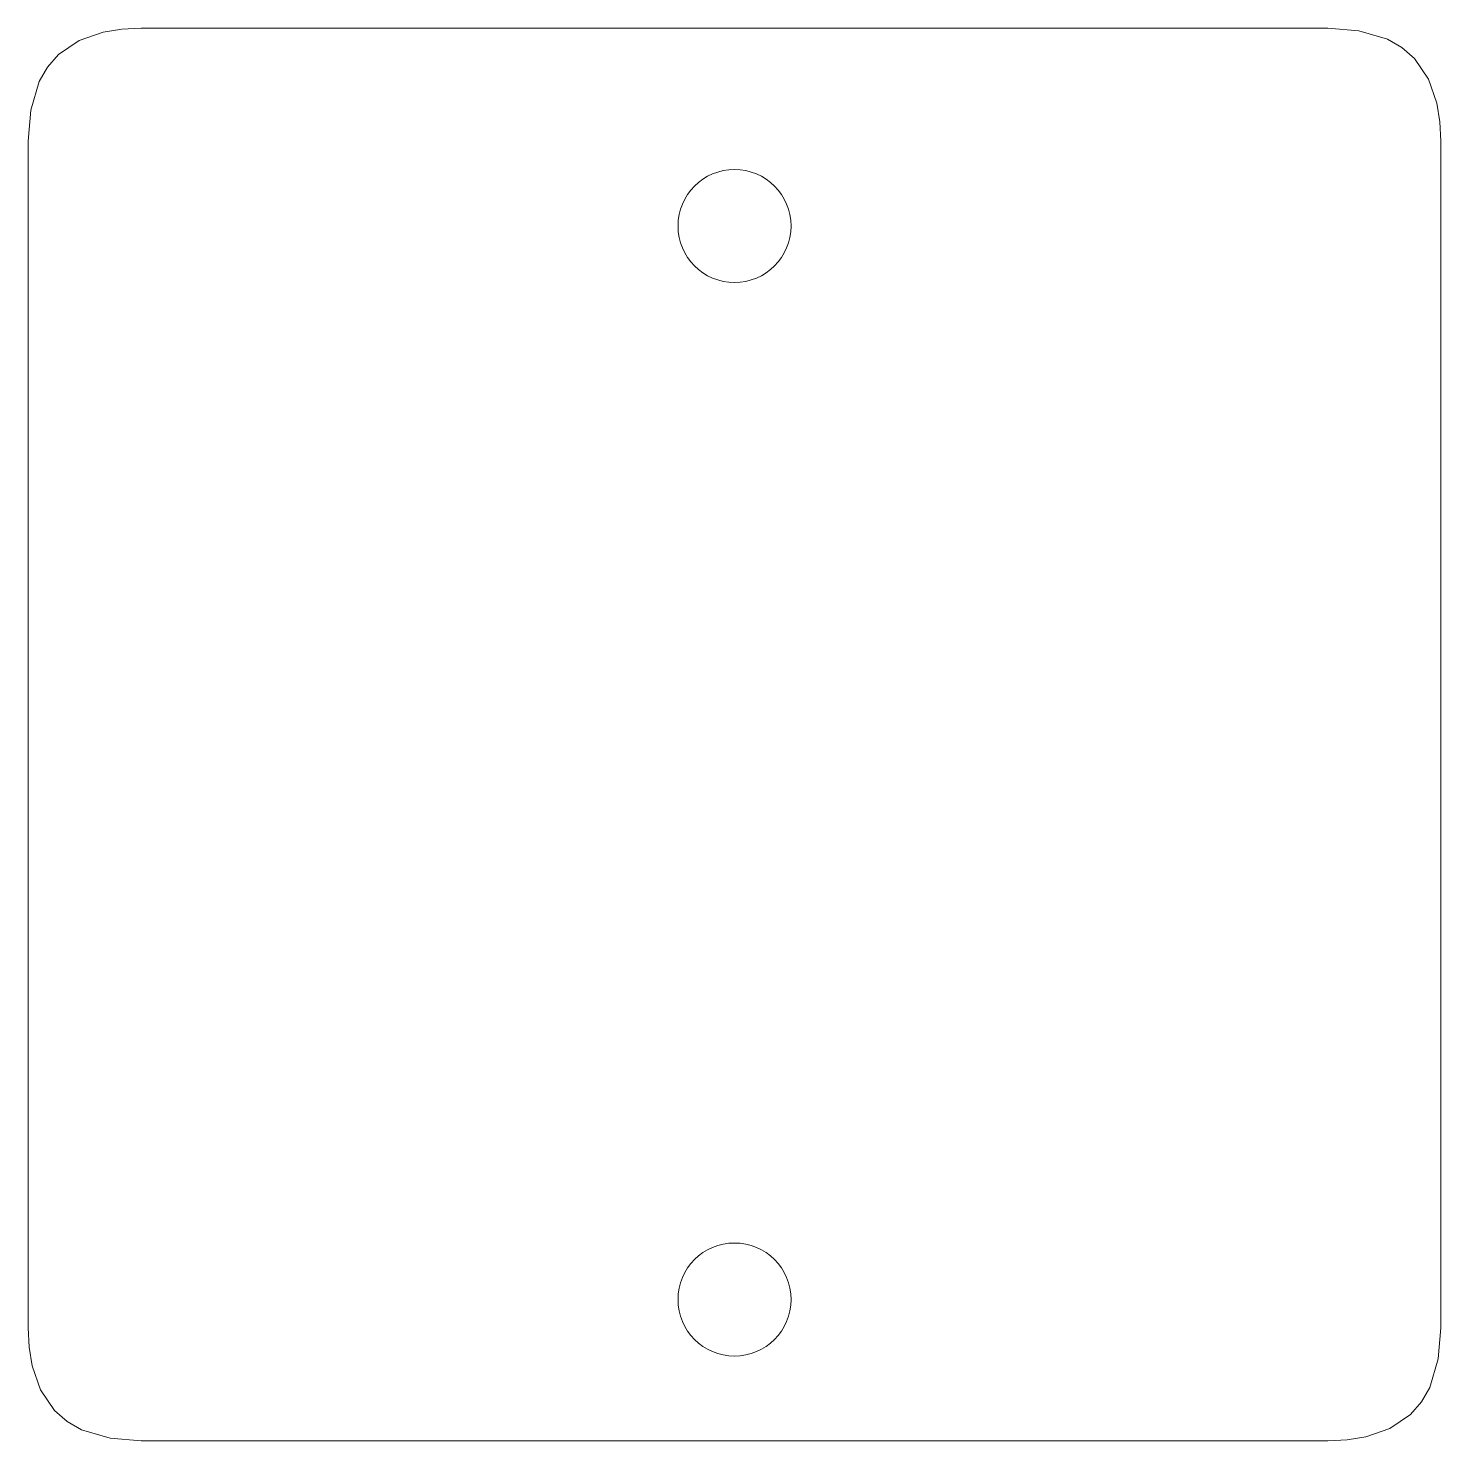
# Model space of a CAD drawing. Extents: x 582 to 607, y 408 to 433.
import ezdxf

# ---------------------------------------------------------------- set-up
doc = ezdxf.new("R2010")
doc.units = 0

msp = doc.modelspace()

# ---------------------------------------------------------------- linework, layer by layer
at = {"color": 7, "lineweight": 13}
for p, q in [((605, 433), (584, 433)), ((582, 431), (582, 410)), ((607, 410), (607, 431)), ((584, 408), (605, 408))]:
    msp.add_line(p, q, dxfattribs=at)
for points in [[(582, 431), (582.044, 431.548), (582.195, 432.055), (582.342, 432.313), (582.535, 432.534), (582.9, 432.783), (583.328, 432.932), (583.659, 432.984), (584, 433)], [(605, 433), (605.548, 432.956), (606.055, 432.805), (606.313, 432.658), (606.534, 432.465), (606.783, 432.1), (606.932, 431.672), (606.984, 431.341), (607, 431)], [(584, 408), (583.452, 408.044), (582.945, 408.195), (582.687, 408.342), (582.466, 408.535), (582.217, 408.9), (582.068, 409.328), (582.016, 409.659), (582, 410)], [(607, 410), (606.956, 409.452), (606.805, 408.945), (606.658, 408.687), (606.465, 408.466), (606.1, 408.217), (605.672, 408.068), (605.341, 408.016), (605, 408)]]:
    msp.add_lwpolyline(points, dxfattribs=at)
for centre in [(594.5, 429.5), (594.5, 410.5)]:
    msp.add_circle(centre, 1, dxfattribs=at)

doc.saveas('drawing.dxf')
